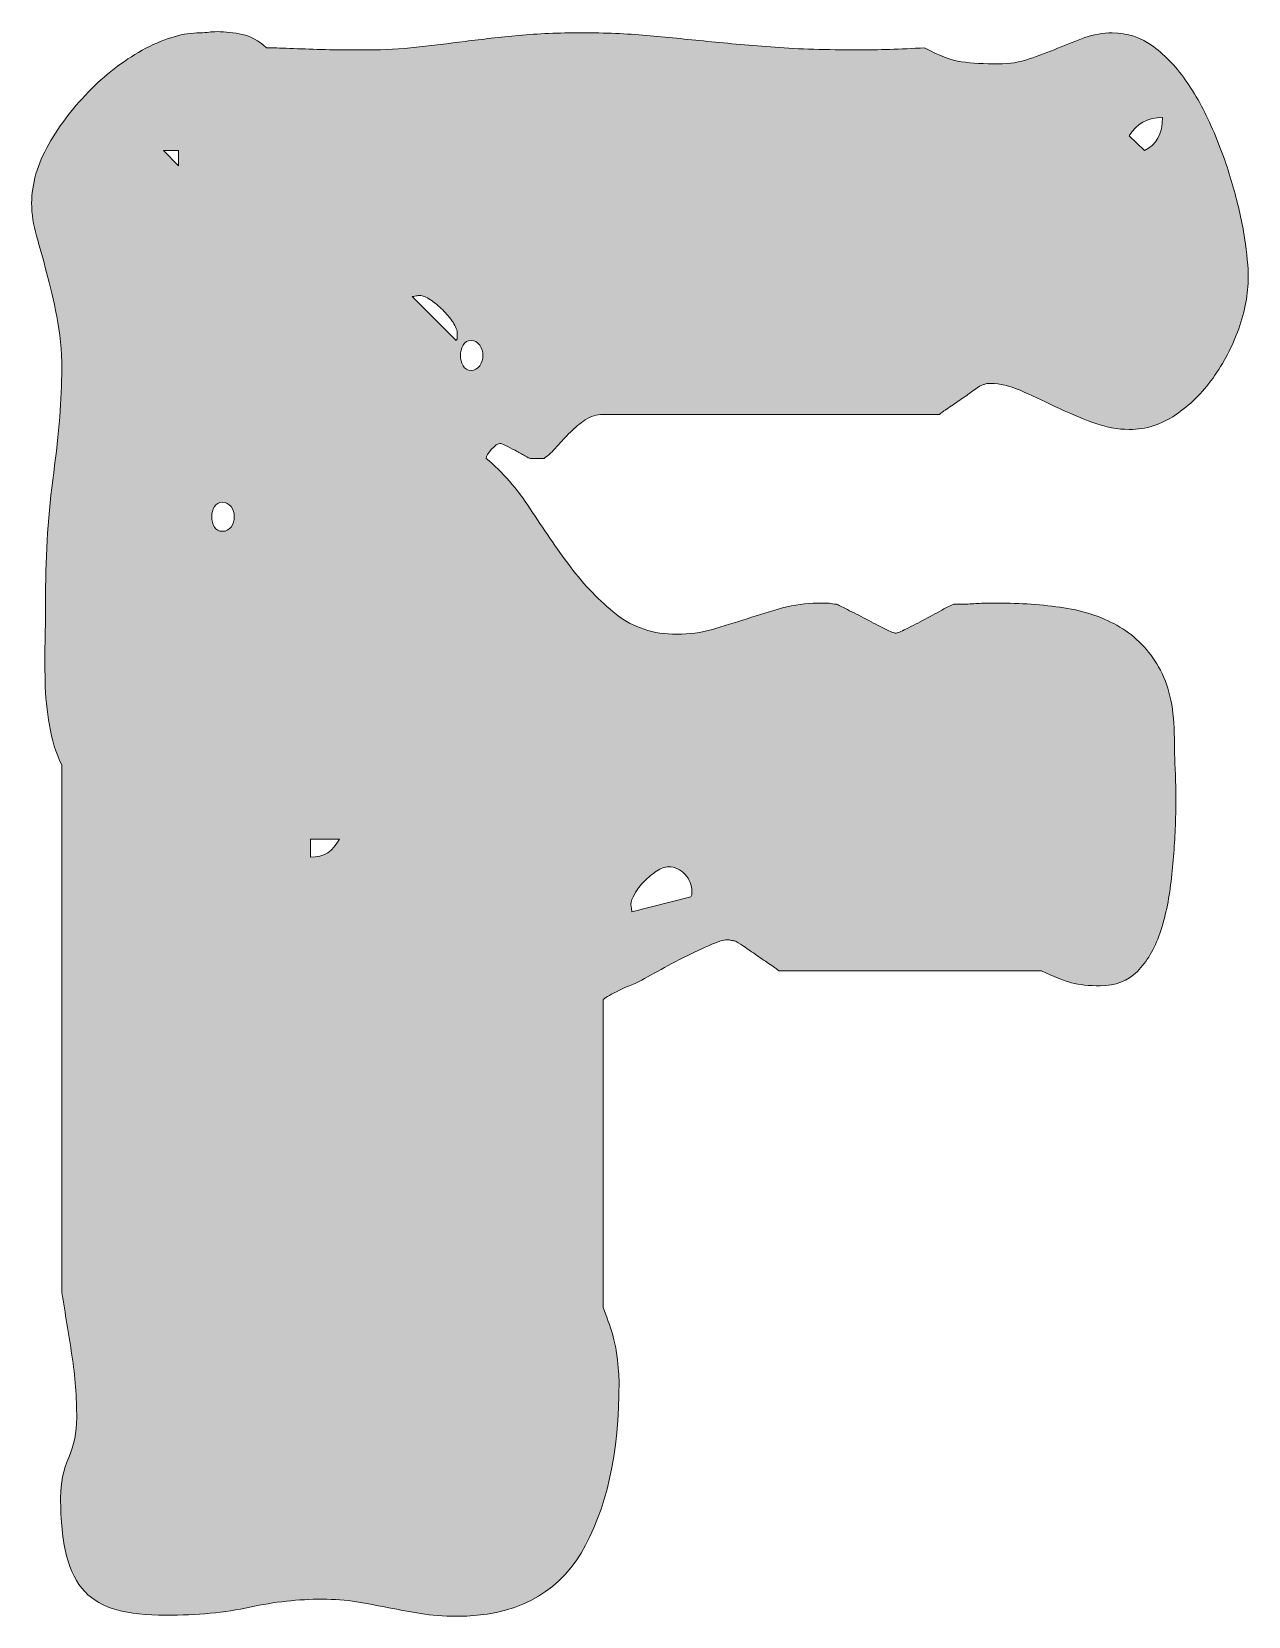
# Model space of a CAD drawing. Header units: inches. Extents: x 158 to 922, y -908 to -172.
# Drawn here: x 167.5 to 264.1, y -510.7 to -384.8 of the extents above; entities that cross this region are included whole.
import ezdxf

# ---------------------------------------------------------------- set-up
doc = ezdxf.new("R2010")
doc.units = ezdxf.units.IN
doc.header["$MEASUREMENT"] = 0
doc.layers.add('Layer 1', color=7, linetype='Continuous')

# ---------------------------------------------------------------- blocks, each defined once
blk = doc.blocks.new('block 4')
at = {"layer": 'Layer 1', "true_color": 0x2a4f7b}
h = blk.add_hatch(color=167, dxfattribs=at)
h.dxf.hatch_style = 2
edge = h.paths.add_edge_path()
edge.add_spline(control_points=[(190.54, -509.32), (188.66, -509.32), (186.75, -509.53), (184.79, -509.96), (182.83, -510.38), (180.6, -510.6), (178.11, -510.6), (176.57, -510.6), (175.28, -510.45), (174.23, -510.17), (173.18, -509.89), (172.33, -509.4), (171.68, -508.72), (171.02, -508.04), (170.54, -507.09), (170.23, -505.87), (169.92, -504.65), (169.76, -503.1), (169.76, -501.23), (169.76, -500.09), (169.97, -499.05), (170.4, -498.08), (170.83, -497.11), (171.04, -496.07), (171.04, -494.93), (171.04, -493.28), (170.91, -491.62), (170.66, -489.95), (170.4, -488.27), (170.13, -486.61), (169.85, -484.97), (169.85, -484.97), (169.85, -443.07), (169.85, -443.07), (169.39, -442.11), (169.06, -441.06), (168.87, -439.92), (168.67, -438.79), (168.56, -437.62), (168.53, -436.43), (168.5, -435.24), (168.5, -434.05), (168.53, -432.86), (168.56, -431.66), (168.57, -430.56), (168.57, -429.53), (168.57, -426.24), (168.78, -423.02), (169.21, -419.87), (169.63, -416.72), (169.85, -413.98), (169.85, -411.65), (169.85, -410.12), (169.72, -408.72), (169.46, -407.44), (169.21, -406.16), (168.94, -405), (168.65, -403.95), (168.37, -402.9), (168.1, -401.93), (167.85, -401.05), (167.59, -400.17), (167.46, -399.31), (167.46, -398.46), (167.46, -396.92), (167.92, -395.36), (168.82, -393.77), (169.73, -392.18), (170.85, -390.72), (172.19, -389.39), (173.52, -388.05), (174.97, -386.98), (176.53, -386.15), (178.09, -385.33), (179.52, -384.92), (180.83, -384.92), (181.11, -384.92), (181.35, -384.9), (181.55, -384.87), (181.75, -384.85), (181.96, -384.83), (182.19, -384.83), (182.87, -384.83), (183.54, -384.9), (184.19, -385.05), (184.85, -385.19), (185.48, -385.54), (186.11, -386.11), (186.39, -386.11), (186.92, -386.12), (187.68, -386.15), (188.45, -386.18), (189.27, -386.21), (190.15, -386.24), (191.03, -386.27), (191.86, -386.28), (192.62, -386.28), (193.39, -386.28), (193.91, -386.28), (194.2, -386.28), (195.5, -386.28), (196.78, -386.21), (198.03, -386.07), (199.28, -385.93), (200.57, -385.77), (201.9, -385.6), (203.24, -385.43), (204.66, -385.27), (206.16, -385.13), (207.66, -384.99), (209.33, -384.92), (211.14, -384.92), (213.02, -384.92), (214.73, -384.99), (216.29, -385.13), (217.85, -385.27), (219.47, -385.43), (221.15, -385.6), (222.82, -385.77), (224.61, -385.93), (226.51, -386.07), (228.41, -386.21), (230.61, -386.28), (233.11, -386.28), (233.91, -386.28), (234.74, -386.27), (235.62, -386.24), (236.5, -386.21), (237.42, -386.17), (238.39, -386.11), (239.52, -386.74), (240.5, -387.1), (241.33, -387.22), (242.15, -387.33), (243.13, -387.39), (244.27, -387.39), (245.12, -387.39), (245.93, -387.26), (246.69, -387), (247.46, -386.75), (248.21, -386.46), (248.95, -386.15), (249.69, -385.84), (250.41, -385.56), (251.12, -385.3), (251.83, -385.05), (252.55, -384.92), (253.29, -384.92), (254.48, -384.92), (255.58, -385.29), (256.57, -386.02), (257.56, -386.76), (258.46, -387.71), (259.25, -388.88), (260.05, -390.04), (260.75, -391.36), (261.38, -392.84), (262, -394.31), (262.51, -395.76), (262.91, -397.18), (263.31, -398.6), (263.61, -399.95), (263.81, -401.22), (264, -402.5), (264.1, -403.54), (264.1, -404.33), (264.1, -405.64), (263.85, -407), (263.34, -408.42), (262.83, -409.84), (262.15, -411.14), (261.3, -412.34), (260.44, -413.53), (259.45, -414.51), (258.31, -415.27), (257.18, -416.04), (255.96, -416.42), (254.65, -416.42), (253.74, -416.42), (252.78, -416.24), (251.76, -415.87), (250.74, -415.5), (249.73, -415.07), (248.74, -414.59), (247.74, -414.11), (246.82, -413.68), (245.97, -413.31), (245.12, -412.95), (244.35, -412.76), (243.67, -412.76), (243.67, -412.76), (243.33, -412.76), (243.33, -412.76), (243.21, -412.82), (243.13, -412.85), (243.07, -412.85), (242.9, -412.9), (242.66, -413.05), (242.35, -413.27), (242.04, -413.5), (241.7, -413.74), (241.33, -414), (240.96, -414.25), (240.6, -414.49), (240.26, -414.72), (239.92, -414.95), (239.7, -415.12), (239.58, -415.23), (239.58, -415.23), (212.85, -415.23), (212.85, -415.23), (212.33, -415.23), (211.87, -415.37), (211.44, -415.66), (211.02, -415.94), (210.62, -416.27), (210.25, -416.64), (209.88, -417.01), (209.53, -417.39), (209.18, -417.78), (208.84, -418.18), (208.5, -418.5), (208.16, -418.72), (208.16, -418.72), (207.65, -418.72), (207.65, -418.72), (207.65, -418.72), (207.06, -418.72), (207.06, -418.72), (207, -418.72), (206.86, -418.65), (206.63, -418.51), (206.4, -418.37), (206.15, -418.23), (205.86, -418.08), (205.58, -417.94), (205.32, -417.81), (205.1, -417.7), (204.87, -417.59), (204.73, -417.53), (204.67, -417.53), (204.5, -417.53), (204.27, -417.69), (203.99, -418), (203.71, -418.31), (203.56, -418.55), (203.56, -418.72), (204.87, -419.8), (206.03, -421.13), (207.06, -422.72), (208.08, -424.31), (209.14, -425.85), (210.25, -427.32), (211.36, -428.8), (212.58, -430.06), (213.91, -431.11), (215.24, -432.16), (216.85, -432.69), (218.72, -432.69), (219.69, -432.69), (220.62, -432.56), (221.53, -432.3), (222.44, -432.05), (223.36, -431.76), (224.3, -431.45), (225.23, -431.14), (226.17, -430.85), (227.11, -430.6), (228.04, -430.34), (228.97, -430.22), (229.88, -430.22), (229.88, -430.22), (230.81, -430.22), (230.81, -430.22), (230.98, -430.27), (231.18, -430.3), (231.41, -430.3), (231.52, -430.36), (231.8, -430.5), (232.26, -430.73), (232.71, -430.95), (233.21, -431.21), (233.75, -431.49), (234.29, -431.78), (234.78, -432.03), (235.24, -432.26), (235.69, -432.49), (235.98, -432.6), (236.09, -432.6), (236.2, -432.6), (236.49, -432.49), (236.94, -432.26), (237.4, -432.03), (237.89, -431.78), (238.43, -431.49), (238.97, -431.21), (239.47, -430.94), (239.92, -430.68), (240.38, -430.43), (240.66, -430.3), (240.77, -430.3), (241.4, -430.3), (241.91, -430.29), (242.31, -430.26), (242.7, -430.23), (243.12, -430.22), (243.54, -430.22), (243.97, -430.22), (244.29, -430.22), (244.52, -430.22), (246.34, -430.22), (248.08, -430.36), (249.76, -430.64), (251.43, -430.93), (252.89, -431.47), (254.14, -432.26), (255.39, -433.06), (256.38, -434.15), (257.12, -435.54), (257.86, -436.93), (258.23, -438.73), (258.23, -440.94), (258.23, -441.63), (258.26, -442.59), (258.31, -443.84), (258.37, -445.09), (258.37, -446.44), (258.31, -447.88), (258.26, -449.33), (258.14, -450.81), (257.97, -452.31), (257.8, -453.82), (257.51, -455.19), (257.08, -456.44), (256.65, -457.69), (256.06, -458.7), (255.29, -459.46), (254.53, -460.23), (253.55, -460.61), (252.35, -460.61), (251.45, -460.61), (250.68, -460.53), (250.06, -460.36), (249.43, -460.19), (248.64, -459.88), (247.67, -459.42), (247.67, -459.42), (226.81, -459.42), (226.81, -459.42), (226.7, -459.31), (226.47, -459.14), (226.13, -458.91), (225.79, -458.69), (225.43, -458.44), (225.06, -458.19), (224.69, -457.93), (224.34, -457.69), (224, -457.46), (223.66, -457.24), (223.43, -457.1), (223.32, -457.04), (223.26, -457.04), (223.18, -457.02), (223.06, -457), (222.95, -456.97), (222.84, -456.95), (222.72, -456.95), (222.44, -456.95), (221.94, -457.11), (221.23, -457.42), (220.52, -457.73), (219.76, -458.1), (218.93, -458.53), (218.11, -458.95), (217.34, -459.37), (216.63, -459.76), (215.92, -460.16), (215.43, -460.42), (215.14, -460.53), (214.8, -460.64), (214.34, -460.86), (213.74, -461.17), (213.14, -461.48), (212.85, -461.67), (212.85, -461.72), (212.85, -461.72), (212.85, -486.16), (212.85, -486.16), (213.47, -487.69), (213.84, -488.96), (213.95, -489.95), (214.07, -490.94), (214.12, -491.64), (214.12, -492.03), (214.12, -497.77), (213.11, -502.31), (211.1, -505.66), (209.08, -509.01), (205.78, -510.68), (201.18, -510.68), (200.16, -510.68), (199.22, -510.61), (198.37, -510.47), (197.52, -510.33), (196.67, -510.17), (195.82, -510), (194.96, -509.83), (194.11, -509.67), (193.26, -509.53), (192.41, -509.39), (191.5, -509.32), (190.54, -509.32)], knot_values=[0, 0, 0, 0, 1, 1, 1, 2, 2, 2, 3, 3, 3, 4, 4, 4, 5, 5, 5, 6, 6, 6, 7, 7, 7, 8, 8, 8, 9, 9, 9, 10, 10, 10, 11, 11, 11, 12, 12, 12, 13, 13, 13, 14, 14, 14, 15, 15, 15, 16, 16, 16, 17, 17, 17, 18, 18, 18, 19, 19, 19, 20, 20, 20, 21, 21, 21, 22, 22, 22, 23, 23, 23, 24, 24, 24, 25, 25, 25, 26, 26, 26, 27, 27, 27, 28, 28, 28, 29, 29, 29, 30, 30, 30, 31, 31, 31, 32, 32, 32, 33, 33, 33, 34, 34, 34, 35, 35, 35, 36, 36, 36, 37, 37, 37, 38, 38, 38, 39, 39, 39, 40, 40, 40, 41, 41, 41, 42, 42, 42, 43, 43, 43, 44, 44, 44, 45, 45, 45, 46, 46, 46, 47, 47, 47, 48, 48, 48, 49, 49, 49, 50, 50, 50, 51, 51, 51, 52, 52, 52, 53, 53, 53, 54, 54, 54, 55, 55, 55, 56, 56, 56, 57, 57, 57, 58, 58, 58, 59, 59, 59, 60, 60, 60, 61, 61, 61, 62, 62, 62, 63, 63, 63, 64, 64, 64, 65, 65, 65, 66, 66, 66, 67, 67, 67, 68, 68, 68, 69, 69, 69, 70, 70, 70, 71, 71, 71, 72, 72, 72, 73, 73, 73, 74, 74, 74, 75, 75, 75, 76, 76, 76, 77, 77, 77, 78, 78, 78, 79, 79, 79, 80, 80, 80, 81, 81, 81, 82, 82, 82, 83, 83, 83, 84, 84, 84, 85, 85, 85, 86, 86, 86, 87, 87, 87, 88, 88, 88, 89, 89, 89, 90, 90, 90, 91, 91, 91, 92, 92, 92, 93, 93, 93, 94, 94, 94, 95, 95, 95, 96, 96, 96, 97, 97, 97, 98, 98, 98, 99, 99, 99, 100, 100, 100, 101, 101, 101, 102, 102, 102, 103, 103, 103, 104, 104, 104, 105, 105, 105, 106, 106, 106, 107, 107, 107, 108, 108, 108, 109, 109, 109, 110, 110, 110, 111, 111, 111, 112, 112, 112, 113, 113, 113, 114, 114, 114, 115, 115, 115, 116, 116, 116, 117, 117, 117, 118, 118, 118, 119, 119, 119, 120, 120, 120, 121, 121, 121, 122, 122, 122, 123, 123, 123, 124, 124, 124, 125, 125, 125, 126, 126, 126, 127, 127, 127, 128, 128, 128, 129, 129, 129, 130, 130, 130, 131, 131, 131, 132, 132, 132, 133, 133, 133, 134, 134, 134, 135, 135, 135, 136, 136, 136, 137, 137, 137, 137], degree=3, periodic=1)
h.paths.add_polyline_path([(179.13, -395.48), (179.13, -394.28), (177.94, -394.28)])
edge = h.paths.add_edge_path()
edge.add_spline(control_points=[(182.62, -422.21), (182.33, -422.21), (182.12, -422.33), (181.98, -422.55), (181.84, -422.78), (181.77, -423.05), (181.77, -423.36), (181.77, -423.67), (181.84, -423.94), (181.98, -424.17), (182.12, -424.4), (182.33, -424.51), (182.62, -424.51), (182.9, -424.51), (183.13, -424.4), (183.3, -424.17), (183.47, -423.94), (183.55, -423.67), (183.55, -423.36), (183.55, -423.05), (183.47, -422.78), (183.3, -422.55), (183.13, -422.33), (182.9, -422.21), (182.62, -422.21)], knot_values=[0, 0, 0, 0, 1, 1, 1, 2, 2, 2, 3, 3, 3, 4, 4, 4, 5, 5, 5, 6, 6, 6, 7, 7, 7, 8, 8, 8, 8], degree=3, periodic=1)
edge = h.paths.add_edge_path()
edge.add_spline(control_points=[(189.6, -450.4), (190.68, -450.4), (191.44, -449.91), (191.9, -448.95), (191.9, -448.95), (189.6, -448.95), (189.6, -448.95), (189.6, -448.95), (189.6, -450.4), (189.6, -450.4)], knot_values=[0, 0, 0, 0, 1, 1, 1, 2, 2, 2, 3, 3, 3, 3], degree=3, periodic=1)
edge = h.paths.add_edge_path()
edge.add_spline(control_points=[(198.29, -405.78), (198.23, -405.78), (198.13, -405.79), (197.99, -405.82), (197.84, -405.85), (197.75, -405.86), (197.69, -405.86), (197.69, -405.86), (201.18, -409.35), (201.18, -409.35), (201.24, -409.3), (201.27, -409.21), (201.27, -409.1), (201.27, -408.99), (201.27, -408.9), (201.27, -408.84), (201.27, -408.56), (201.15, -408.25), (200.93, -407.91), (200.7, -407.57), (200.43, -407.24), (200.12, -406.93), (199.8, -406.62), (199.48, -406.35), (199.14, -406.12), (198.8, -405.89), (198.51, -405.78), (198.29, -405.78)], knot_values=[0, 0, 0, 0, 1, 1, 1, 2, 2, 2, 3, 3, 3, 4, 4, 4, 5, 5, 5, 6, 6, 6, 7, 7, 7, 8, 8, 8, 9, 9, 9, 9], degree=3, periodic=1)
edge = h.paths.add_edge_path()
edge.add_spline(control_points=[(202.37, -409.35), (202.09, -409.35), (201.87, -409.48), (201.73, -409.74), (201.59, -409.99), (201.52, -410.26), (201.52, -410.55), (201.52, -410.83), (201.59, -411.1), (201.73, -411.36), (201.87, -411.61), (202.09, -411.74), (202.37, -411.74), (202.66, -411.74), (202.88, -411.61), (203.05, -411.36), (203.22, -411.1), (203.31, -410.83), (203.31, -410.55), (203.31, -410.26), (203.22, -409.99), (203.05, -409.74), (202.88, -409.48), (202.66, -409.35), (202.37, -409.35)], knot_values=[0, 0, 0, 0, 1, 1, 1, 2, 2, 2, 3, 3, 3, 4, 4, 4, 5, 5, 5, 6, 6, 6, 7, 7, 7, 8, 8, 8, 8], degree=3, periodic=1)
edge = h.paths.add_edge_path()
edge.add_spline(control_points=[(215.06, -454.14), (215.06, -454.2), (215.07, -454.3), (215.1, -454.44), (215.13, -454.58), (215.14, -454.68), (215.14, -454.74), (215.14, -454.74), (219.83, -453.55), (219.83, -453.55), (219.83, -453.55), (219.91, -453.38), (219.91, -453.38), (219.91, -453.38), (219.91, -453.12), (219.91, -453.12), (219.91, -452.61), (219.73, -452.16), (219.36, -451.76), (218.99, -451.36), (218.55, -451.16), (218.04, -451.16), (217.75, -451.16), (217.44, -451.28), (217.1, -451.5), (216.76, -451.73), (216.43, -452), (216.12, -452.31), (215.81, -452.62), (215.56, -452.95), (215.36, -453.29), (215.16, -453.63), (215.06, -453.92), (215.06, -454.14)], knot_values=[0, 0, 0, 0, 1, 1, 1, 2, 2, 2, 3, 3, 3, 4, 4, 4, 5, 5, 5, 6, 6, 6, 7, 7, 7, 8, 8, 8, 9, 9, 9, 10, 10, 10, 11, 11, 11, 11], degree=3, periodic=1)
edge = h.paths.add_edge_path()
edge.add_spline(control_points=[(255.85, -394.28), (256.81, -393.83), (257.29, -392.95), (257.29, -391.64), (256.1, -391.64), (255.22, -392.13), (254.65, -393.09), (254.65, -393.09), (255.85, -394.28), (255.85, -394.28)], knot_values=[0, 0, 0, 0, 1, 1, 1, 2, 2, 2, 3, 3, 3, 3], degree=3, periodic=1)
at = {"layer": 'Layer 1', "lineweight": 0}
blk.add_lwpolyline([(179.13, -395.48), (179.13, -394.28), (177.94, -394.28), (179.13, -395.48)], dxfattribs=at)
for points, knots in [([(190.54, -509.32), (188.66, -509.32), (186.75, -509.53), (184.79, -509.96), (182.83, -510.38), (180.6, -510.6), (178.11, -510.6), (176.57, -510.6), (175.28, -510.45), (174.23, -510.17), (173.18, -509.89), (172.33, -509.4), (171.68, -508.72), (171.02, -508.04), (170.54, -507.09), (170.23, -505.87), (169.92, -504.65), (169.76, -503.1), (169.76, -501.23), (169.76, -500.09), (169.97, -499.05), (170.4, -498.08), (170.83, -497.11), (171.04, -496.07), (171.04, -494.93), (171.04, -493.28), (170.91, -491.62), (170.66, -489.95), (170.4, -488.27), (170.13, -486.61), (169.85, -484.97), (169.85, -484.97), (169.85, -443.07), (169.85, -443.07), (169.39, -442.11), (169.06, -441.06), (168.87, -439.92), (168.67, -438.79), (168.56, -437.62), (168.53, -436.43), (168.5, -435.24), (168.5, -434.05), (168.53, -432.86), (168.56, -431.66), (168.57, -430.56), (168.57, -429.53), (168.57, -426.24), (168.78, -423.02), (169.21, -419.87), (169.63, -416.72), (169.85, -413.98), (169.85, -411.65), (169.85, -410.12), (169.72, -408.72), (169.46, -407.44), (169.21, -406.16), (168.94, -405), (168.65, -403.95), (168.37, -402.9), (168.1, -401.93), (167.85, -401.05), (167.59, -400.17), (167.46, -399.31), (167.46, -398.46), (167.46, -396.92), (167.92, -395.36), (168.82, -393.77), (169.73, -392.18), (170.85, -390.72), (172.19, -389.39), (173.52, -388.05), (174.97, -386.98), (176.53, -386.15), (178.09, -385.33), (179.52, -384.92), (180.83, -384.92), (181.11, -384.92), (181.35, -384.9), (181.55, -384.87), (181.75, -384.85), (181.96, -384.83), (182.19, -384.83), (182.87, -384.83), (183.54, -384.9), (184.19, -385.05), (184.85, -385.19), (185.48, -385.54), (186.11, -386.11), (186.39, -386.11), (186.92, -386.12), (187.68, -386.15), (188.45, -386.18), (189.27, -386.21), (190.15, -386.24), (191.03, -386.27), (191.86, -386.28), (192.62, -386.28), (193.39, -386.28), (193.91, -386.28), (194.2, -386.28), (195.5, -386.28), (196.78, -386.21), (198.03, -386.07), (199.28, -385.93), (200.57, -385.77), (201.9, -385.6), (203.24, -385.43), (204.66, -385.27), (206.16, -385.13), (207.66, -384.99), (209.33, -384.92), (211.14, -384.92), (213.02, -384.92), (214.73, -384.99), (216.29, -385.13), (217.85, -385.27), (219.47, -385.43), (221.15, -385.6), (222.82, -385.77), (224.61, -385.93), (226.51, -386.07), (228.41, -386.21), (230.61, -386.28), (233.11, -386.28), (233.91, -386.28), (234.74, -386.27), (235.62, -386.24), (236.5, -386.21), (237.42, -386.17), (238.39, -386.11), (239.52, -386.74), (240.5, -387.1), (241.33, -387.22), (242.15, -387.33), (243.13, -387.39), (244.27, -387.39), (245.12, -387.39), (245.93, -387.26), (246.69, -387), (247.46, -386.75), (248.21, -386.46), (248.95, -386.15), (249.69, -385.84), (250.41, -385.56), (251.12, -385.3), (251.83, -385.05), (252.55, -384.92), (253.29, -384.92), (254.48, -384.92), (255.58, -385.29), (256.57, -386.02), (257.56, -386.76), (258.46, -387.71), (259.25, -388.88), (260.05, -390.04), (260.75, -391.36), (261.38, -392.84), (262, -394.31), (262.51, -395.76), (262.91, -397.18), (263.31, -398.6), (263.61, -399.95), (263.81, -401.22), (264, -402.5), (264.1, -403.54), (264.1, -404.33), (264.1, -405.64), (263.85, -407), (263.34, -408.42), (262.83, -409.84), (262.15, -411.14), (261.3, -412.34), (260.44, -413.53), (259.45, -414.51), (258.31, -415.27), (257.18, -416.04), (255.96, -416.42), (254.65, -416.42), (253.74, -416.42), (252.78, -416.24), (251.76, -415.87), (250.74, -415.5), (249.73, -415.07), (248.74, -414.59), (247.74, -414.11), (246.82, -413.68), (245.97, -413.31), (245.12, -412.95), (244.35, -412.76), (243.67, -412.76), (243.67, -412.76), (243.33, -412.76), (243.33, -412.76), (243.21, -412.82), (243.13, -412.85), (243.07, -412.85), (242.9, -412.9), (242.66, -413.05), (242.35, -413.27), (242.04, -413.5), (241.7, -413.74), (241.33, -414), (240.96, -414.25), (240.6, -414.49), (240.26, -414.72), (239.92, -414.95), (239.7, -415.12), (239.58, -415.23), (239.58, -415.23), (212.85, -415.23), (212.85, -415.23), (212.33, -415.23), (211.87, -415.37), (211.44, -415.66), (211.02, -415.94), (210.62, -416.27), (210.25, -416.64), (209.88, -417.01), (209.53, -417.39), (209.18, -417.78), (208.84, -418.18), (208.5, -418.5), (208.16, -418.72), (208.16, -418.72), (207.65, -418.72), (207.65, -418.72), (207.65, -418.72), (207.06, -418.72), (207.06, -418.72), (207, -418.72), (206.86, -418.65), (206.63, -418.51), (206.4, -418.37), (206.15, -418.23), (205.86, -418.08), (205.58, -417.94), (205.32, -417.81), (205.1, -417.7), (204.87, -417.59), (204.73, -417.53), (204.67, -417.53), (204.5, -417.53), (204.27, -417.69), (203.99, -418), (203.71, -418.31), (203.56, -418.55), (203.56, -418.72), (204.87, -419.8), (206.03, -421.13), (207.06, -422.72), (208.08, -424.31), (209.14, -425.85), (210.25, -427.32), (211.36, -428.8), (212.58, -430.06), (213.91, -431.11), (215.24, -432.16), (216.85, -432.69), (218.72, -432.69), (219.69, -432.69), (220.62, -432.56), (221.53, -432.3), (222.44, -432.05), (223.36, -431.76), (224.3, -431.45), (225.23, -431.14), (226.17, -430.85), (227.11, -430.6), (228.04, -430.34), (228.97, -430.22), (229.88, -430.22), (229.88, -430.22), (230.81, -430.22), (230.81, -430.22), (230.98, -430.27), (231.18, -430.3), (231.41, -430.3), (231.52, -430.36), (231.8, -430.5), (232.26, -430.73), (232.71, -430.95), (233.21, -431.21), (233.75, -431.49), (234.29, -431.78), (234.78, -432.03), (235.24, -432.26), (235.69, -432.49), (235.98, -432.6), (236.09, -432.6), (236.2, -432.6), (236.49, -432.49), (236.94, -432.26), (237.4, -432.03), (237.89, -431.78), (238.43, -431.49), (238.97, -431.21), (239.47, -430.94), (239.92, -430.68), (240.38, -430.43), (240.66, -430.3), (240.77, -430.3), (241.4, -430.3), (241.91, -430.29), (242.31, -430.26), (242.7, -430.23), (243.12, -430.22), (243.54, -430.22), (243.97, -430.22), (244.29, -430.22), (244.52, -430.22), (246.34, -430.22), (248.08, -430.36), (249.76, -430.64), (251.43, -430.93), (252.89, -431.47), (254.14, -432.26), (255.39, -433.06), (256.38, -434.15), (257.12, -435.54), (257.86, -436.93), (258.23, -438.73), (258.23, -440.94), (258.23, -441.63), (258.26, -442.59), (258.31, -443.84), (258.37, -445.09), (258.37, -446.44), (258.31, -447.88), (258.26, -449.33), (258.14, -450.81), (257.97, -452.31), (257.8, -453.82), (257.51, -455.19), (257.08, -456.44), (256.65, -457.69), (256.06, -458.7), (255.29, -459.46), (254.53, -460.23), (253.55, -460.61), (252.35, -460.61), (251.45, -460.61), (250.68, -460.53), (250.06, -460.36), (249.43, -460.19), (248.64, -459.88), (247.67, -459.42), (247.67, -459.42), (226.81, -459.42), (226.81, -459.42), (226.7, -459.31), (226.47, -459.14), (226.13, -458.91), (225.79, -458.69), (225.43, -458.44), (225.06, -458.19), (224.69, -457.93), (224.34, -457.69), (224, -457.46), (223.66, -457.24), (223.43, -457.1), (223.32, -457.04), (223.26, -457.04), (223.18, -457.02), (223.06, -457), (222.95, -456.97), (222.84, -456.95), (222.72, -456.95), (222.44, -456.95), (221.94, -457.11), (221.23, -457.42), (220.52, -457.73), (219.76, -458.1), (218.93, -458.53), (218.11, -458.95), (217.34, -459.37), (216.63, -459.76), (215.92, -460.16), (215.43, -460.42), (215.14, -460.53), (214.8, -460.64), (214.34, -460.86), (213.74, -461.17), (213.14, -461.48), (212.85, -461.67), (212.85, -461.72), (212.85, -461.72), (212.85, -486.16), (212.85, -486.16), (213.47, -487.69), (213.84, -488.96), (213.95, -489.95), (214.07, -490.94), (214.12, -491.64), (214.12, -492.03), (214.12, -497.77), (213.11, -502.31), (211.1, -505.66), (209.08, -509.01), (205.78, -510.68), (201.18, -510.68), (200.16, -510.68), (199.22, -510.61), (198.37, -510.47), (197.52, -510.33), (196.67, -510.17), (195.82, -510), (194.96, -509.83), (194.11, -509.67), (193.26, -509.53), (192.41, -509.39), (191.5, -509.32), (190.54, -509.32)], [0, 0, 0, 0, 1, 1, 1, 2, 2, 2, 3, 3, 3, 4, 4, 4, 5, 5, 5, 6, 6, 6, 7, 7, 7, 8, 8, 8, 9, 9, 9, 10, 10, 10, 11, 11, 11, 12, 12, 12, 13, 13, 13, 14, 14, 14, 15, 15, 15, 16, 16, 16, 17, 17, 17, 18, 18, 18, 19, 19, 19, 20, 20, 20, 21, 21, 21, 22, 22, 22, 23, 23, 23, 24, 24, 24, 25, 25, 25, 26, 26, 26, 27, 27, 27, 28, 28, 28, 29, 29, 29, 30, 30, 30, 31, 31, 31, 32, 32, 32, 33, 33, 33, 34, 34, 34, 35, 35, 35, 36, 36, 36, 37, 37, 37, 38, 38, 38, 39, 39, 39, 40, 40, 40, 41, 41, 41, 42, 42, 42, 43, 43, 43, 44, 44, 44, 45, 45, 45, 46, 46, 46, 47, 47, 47, 48, 48, 48, 49, 49, 49, 50, 50, 50, 51, 51, 51, 52, 52, 52, 53, 53, 53, 54, 54, 54, 55, 55, 55, 56, 56, 56, 57, 57, 57, 58, 58, 58, 59, 59, 59, 60, 60, 60, 61, 61, 61, 62, 62, 62, 63, 63, 63, 64, 64, 64, 65, 65, 65, 66, 66, 66, 67, 67, 67, 68, 68, 68, 69, 69, 69, 70, 70, 70, 71, 71, 71, 72, 72, 72, 73, 73, 73, 74, 74, 74, 75, 75, 75, 76, 76, 76, 77, 77, 77, 78, 78, 78, 79, 79, 79, 80, 80, 80, 81, 81, 81, 82, 82, 82, 83, 83, 83, 84, 84, 84, 85, 85, 85, 86, 86, 86, 87, 87, 87, 88, 88, 88, 89, 89, 89, 90, 90, 90, 91, 91, 91, 92, 92, 92, 93, 93, 93, 94, 94, 94, 95, 95, 95, 96, 96, 96, 97, 97, 97, 98, 98, 98, 99, 99, 99, 100, 100, 100, 101, 101, 101, 102, 102, 102, 103, 103, 103, 104, 104, 104, 105, 105, 105, 106, 106, 106, 107, 107, 107, 108, 108, 108, 109, 109, 109, 110, 110, 110, 111, 111, 111, 112, 112, 112, 113, 113, 113, 114, 114, 114, 115, 115, 115, 116, 116, 116, 117, 117, 117, 118, 118, 118, 119, 119, 119, 120, 120, 120, 121, 121, 121, 122, 122, 122, 123, 123, 123, 124, 124, 124, 125, 125, 125, 126, 126, 126, 127, 127, 127, 128, 128, 128, 129, 129, 129, 130, 130, 130, 131, 131, 131, 132, 132, 132, 133, 133, 133, 134, 134, 134, 135, 135, 135, 136, 136, 136, 137, 137, 137, 137]), ([(255.85, -394.28), (256.81, -393.83), (257.29, -392.95), (257.29, -391.64), (256.1, -391.64), (255.22, -392.13), (254.65, -393.09), (254.65, -393.09), (255.85, -394.28), (255.85, -394.28)], [0, 0, 0, 0, 1, 1, 1, 2, 2, 2, 3, 3, 3, 3]), ([(198.29, -405.78), (198.23, -405.78), (198.13, -405.79), (197.99, -405.82), (197.84, -405.85), (197.75, -405.86), (197.69, -405.86), (197.69, -405.86), (201.18, -409.35), (201.18, -409.35), (201.24, -409.3), (201.27, -409.21), (201.27, -409.1), (201.27, -408.99), (201.27, -408.9), (201.27, -408.84), (201.27, -408.56), (201.15, -408.25), (200.93, -407.91), (200.7, -407.57), (200.43, -407.24), (200.12, -406.93), (199.8, -406.62), (199.48, -406.35), (199.14, -406.12), (198.8, -405.89), (198.51, -405.78), (198.29, -405.78)], [0, 0, 0, 0, 1, 1, 1, 2, 2, 2, 3, 3, 3, 4, 4, 4, 5, 5, 5, 6, 6, 6, 7, 7, 7, 8, 8, 8, 9, 9, 9, 9]), ([(202.37, -409.35), (202.09, -409.35), (201.87, -409.48), (201.73, -409.74), (201.59, -409.99), (201.52, -410.26), (201.52, -410.55), (201.52, -410.83), (201.59, -411.1), (201.73, -411.36), (201.87, -411.61), (202.09, -411.74), (202.37, -411.74), (202.66, -411.74), (202.88, -411.61), (203.05, -411.36), (203.22, -411.1), (203.31, -410.83), (203.31, -410.55), (203.31, -410.26), (203.22, -409.99), (203.05, -409.74), (202.88, -409.48), (202.66, -409.35), (202.37, -409.35)], [0, 0, 0, 0, 1, 1, 1, 2, 2, 2, 3, 3, 3, 4, 4, 4, 5, 5, 5, 6, 6, 6, 7, 7, 7, 8, 8, 8, 8]), ([(182.62, -422.21), (182.33, -422.21), (182.12, -422.33), (181.98, -422.55), (181.84, -422.78), (181.77, -423.05), (181.77, -423.36), (181.77, -423.67), (181.84, -423.94), (181.98, -424.17), (182.12, -424.4), (182.33, -424.51), (182.62, -424.51), (182.9, -424.51), (183.13, -424.4), (183.3, -424.17), (183.47, -423.94), (183.55, -423.67), (183.55, -423.36), (183.55, -423.05), (183.47, -422.78), (183.3, -422.55), (183.13, -422.33), (182.9, -422.21), (182.62, -422.21)], [0, 0, 0, 0, 1, 1, 1, 2, 2, 2, 3, 3, 3, 4, 4, 4, 5, 5, 5, 6, 6, 6, 7, 7, 7, 8, 8, 8, 8]), ([(189.6, -450.4), (190.68, -450.4), (191.44, -449.91), (191.9, -448.95), (191.9, -448.95), (189.6, -448.95), (189.6, -448.95), (189.6, -448.95), (189.6, -450.4), (189.6, -450.4)], [0, 0, 0, 0, 1, 1, 1, 2, 2, 2, 3, 3, 3, 3]), ([(215.06, -454.14), (215.06, -454.2), (215.07, -454.3), (215.1, -454.44), (215.13, -454.58), (215.14, -454.68), (215.14, -454.74), (215.14, -454.74), (219.83, -453.55), (219.83, -453.55), (219.83, -453.55), (219.91, -453.38), (219.91, -453.38), (219.91, -453.38), (219.91, -453.12), (219.91, -453.12), (219.91, -452.61), (219.73, -452.16), (219.36, -451.76), (218.99, -451.36), (218.55, -451.16), (218.04, -451.16), (217.75, -451.16), (217.44, -451.28), (217.1, -451.5), (216.76, -451.73), (216.43, -452), (216.12, -452.31), (215.81, -452.62), (215.56, -452.95), (215.36, -453.29), (215.16, -453.63), (215.06, -453.92), (215.06, -454.14)], [0, 0, 0, 0, 1, 1, 1, 2, 2, 2, 3, 3, 3, 4, 4, 4, 5, 5, 5, 6, 6, 6, 7, 7, 7, 8, 8, 8, 9, 9, 9, 10, 10, 10, 11, 11, 11, 11])]:
    blk.add_open_spline(points, degree=3, knots=knots, dxfattribs=at)
blk = doc.blocks.new('block 2')
at = {"layer": 'Layer 1'}
blk.add_blockref('block 4', (0, 0), dxfattribs=at)

msp = doc.modelspace()

# ---------------------------------------------------------------- block references
at = {"layer": 'Layer 1'}
msp.add_blockref('block 2', (0, 0), dxfattribs=at)

doc.saveas('drawing.dxf')
